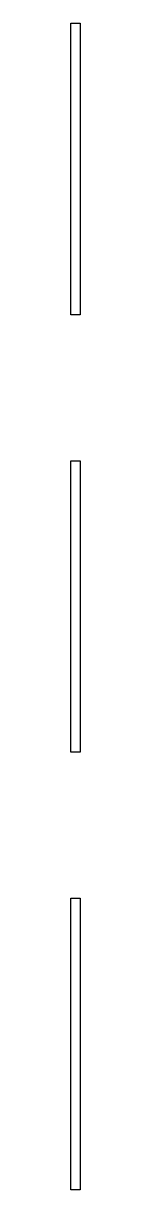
# Model space of a CAD drawing. Header units: millimetres. Extents: x -104 to 108, y -148 to 121.
# Drawn here: x 2.45 to 2.53, y 84.46 to 95.58 of the extents above; entities that cross this region are included whole.
import ezdxf

# ---------------------------------------------------------------- set-up
doc = ezdxf.new("R2010")
doc.units = ezdxf.units.MM
doc.header["$MEASUREMENT"] = 0
doc.layers.add('Capa 1', color=7, linetype='Continuous')

msp = doc.modelspace()

# ---------------------------------------------------------------- linework, layer by layer
at = {"layer": 'Capa 1', "color": 252}
for points in [[(2.4465, 95.5774), (2.4465, 95.5774), (2.4465, 92.7993), (2.4465, 92.7993), (2.4465, 92.7993), (2.4465, 92.7993), (2.5334, 92.7993), (2.5334, 92.7993), (2.5334, 92.7993), (2.5334, 92.7993), (2.5334, 95.5774), (2.5334, 95.5774), (2.5334, 95.5774), (2.5334, 95.5774), (2.4465, 95.5774), (2.4465, 95.5774)], [(2.4465, 91.41), (2.4465, 91.41), (2.4465, 88.6319), (2.4465, 88.6319), (2.4465, 88.6319), (2.4465, 88.6319), (2.5334, 88.6319), (2.5334, 88.6319), (2.5334, 88.6319), (2.5334, 88.6319), (2.5334, 91.41), (2.5334, 91.41), (2.5334, 91.41), (2.5334, 91.41), (2.4465, 91.41), (2.4465, 91.41)], [(2.4465, 87.2427), (2.4465, 87.2427), (2.4465, 84.4645), (2.4465, 84.4645), (2.4465, 84.4645), (2.4465, 84.4645), (2.5334, 84.4645), (2.5334, 84.4645), (2.5334, 84.4645), (2.5334, 84.4645), (2.5334, 87.2427), (2.5334, 87.2427), (2.5334, 87.2427), (2.5334, 87.2427), (2.4465, 87.2427), (2.4465, 87.2427)]]:
    msp.add_open_spline(points, degree=3, knots=[0, 0, 0, 0, 0.2, 0.2, 0.2, 0.2, 0.4, 0.4, 0.4, 0.4, 0.6, 0.6, 0.6, 0.6, 1, 1, 1, 1], dxfattribs=at)

doc.saveas('drawing.dxf')
